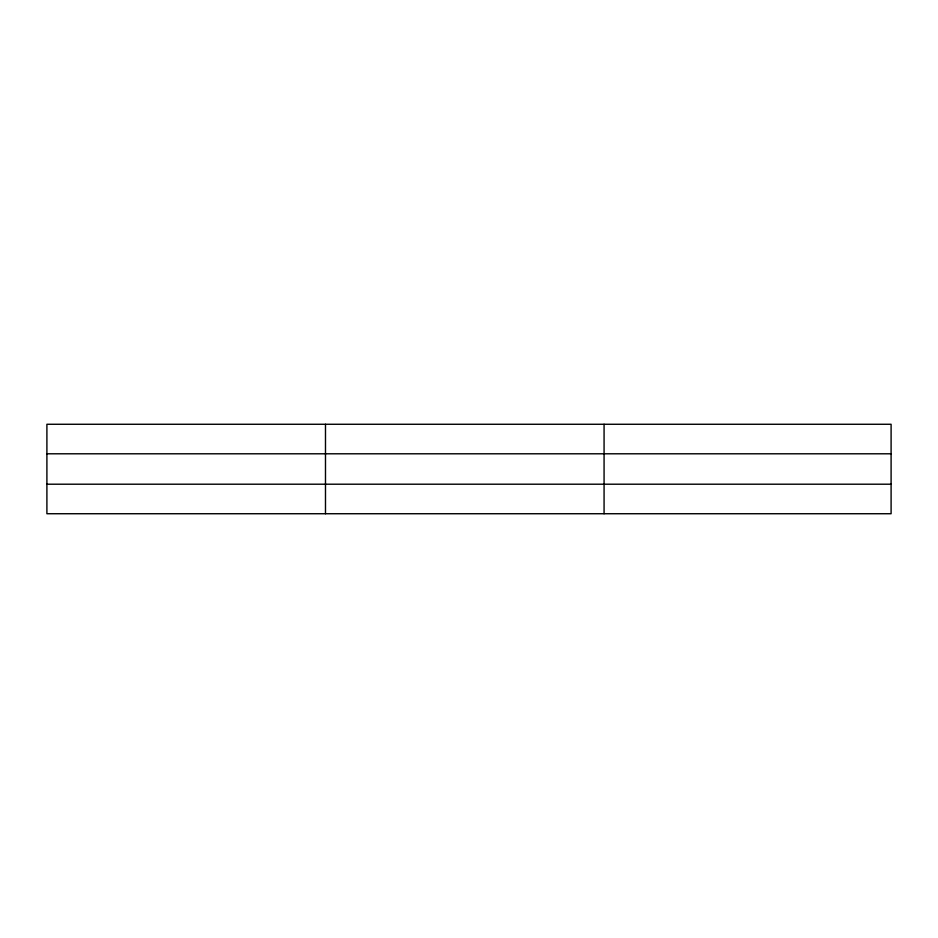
<?xml version="1.0" encoding="UTF-8"?>
<svg xmlns="http://www.w3.org/2000/svg" width="938" height="938" viewBox="0 0 938 938"><rect width="100%" height="100%" fill="white"/><g stroke="black" fill="none" stroke-linecap="round" stroke-linejoin="round"><path stroke-width="1.41" d="M325.486 424.269L325.486 513.731M604.072 424.269L604.072 513.731M891.1 453.793L891.1 424.269L46.9 424.269L46.9 513.731L891.1 513.731L891.1 453.793L46.9 453.793M46.9 484.207L891.1 484.207"/></g></svg>
